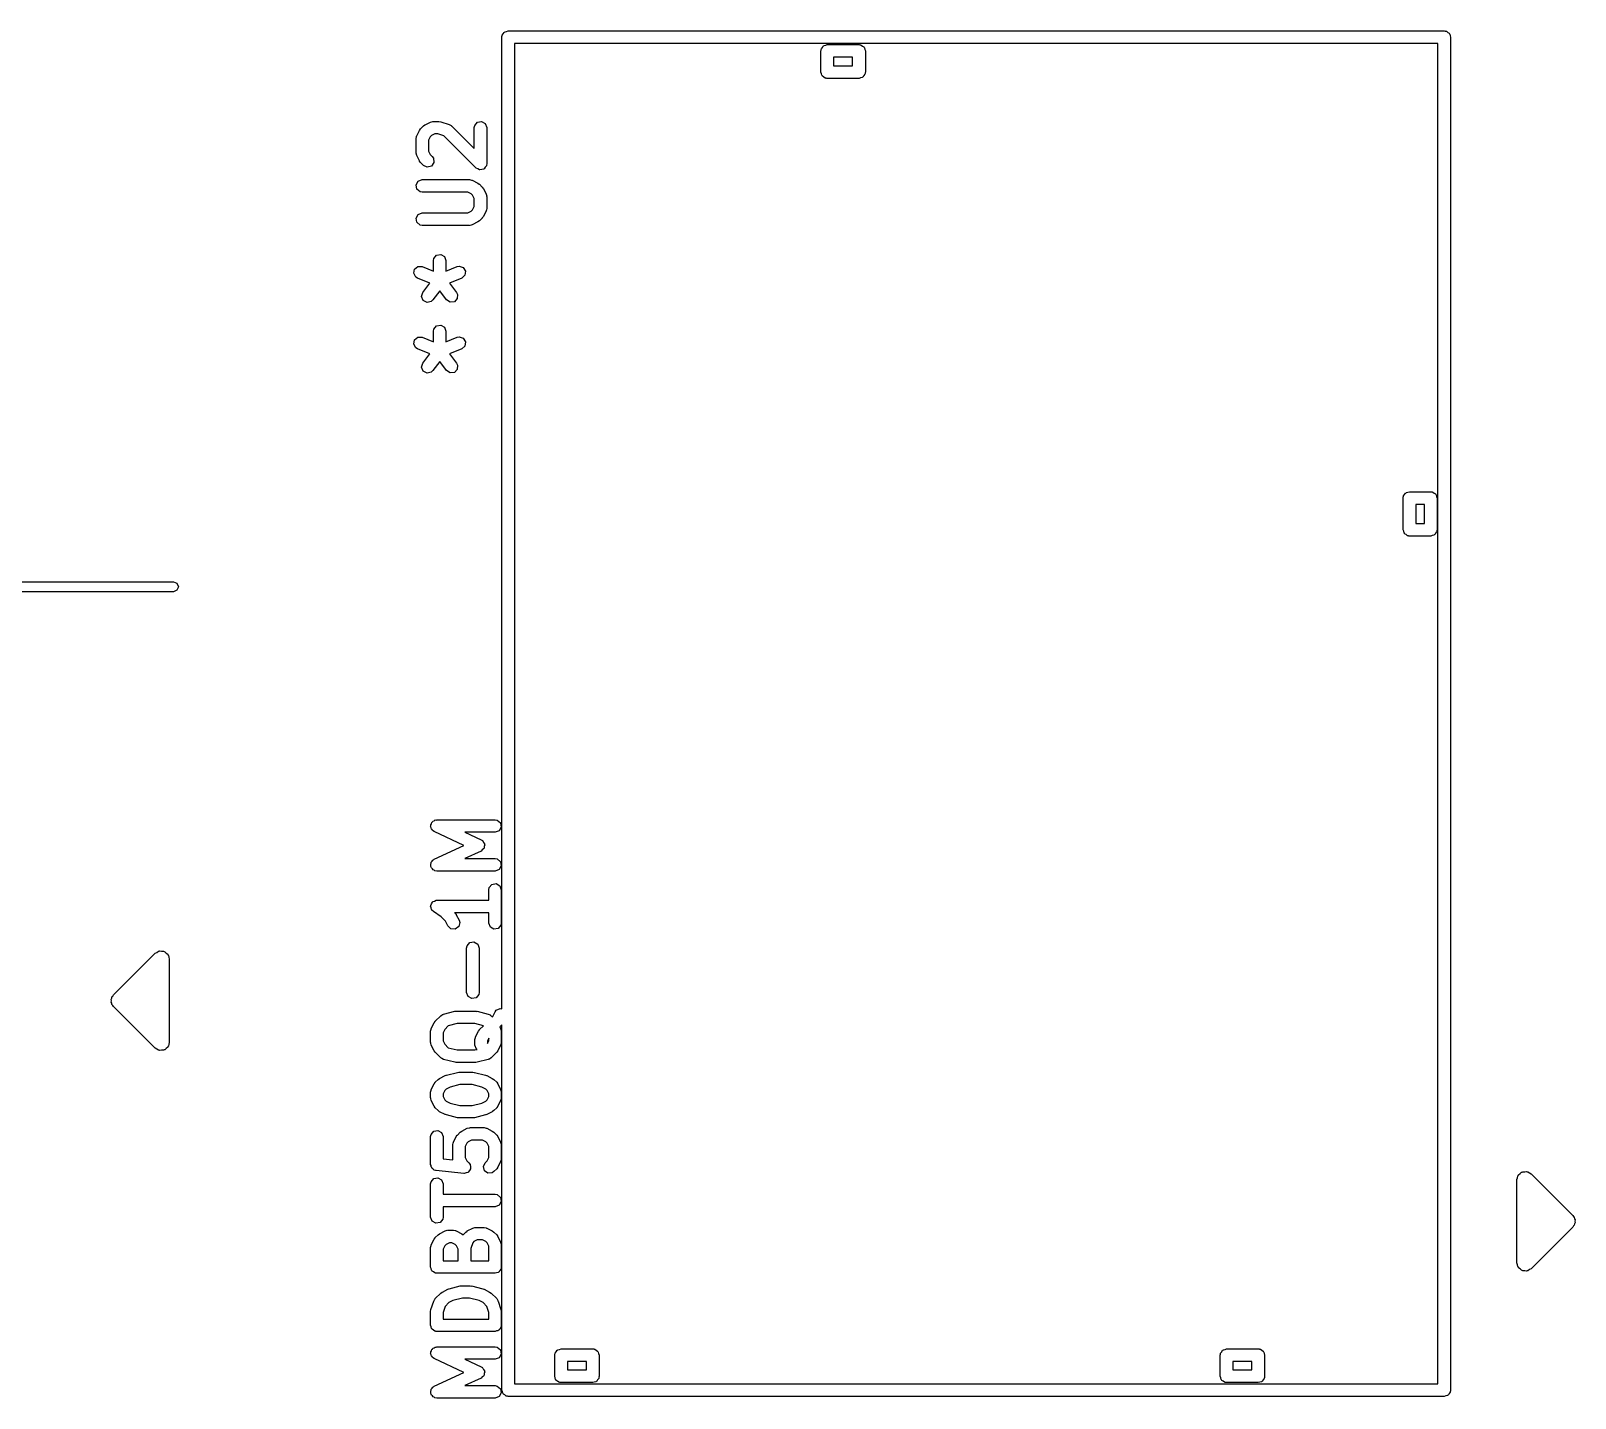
# Model space of a CAD drawing. Extents: x 72 to 186, y -144 to -85.
# Drawn here: x 149.44 to 168, y -101.47 to -85.05 of the extents above; entities that cross this region are included whole.
import ezdxf

# ---------------------------------------------------------------- set-up
doc = ezdxf.new("R2010")
doc.units = 0
doc.layers.add('BLACK', color=7, linetype='CONTINUOUS')

msp = doc.modelspace()

# ---------------------------------------------------------------- linework, layer by layer
at = {"layer": 'BLACK', "linetype": 'CONTINUOUS'}
for p, q in [((155.098, -85.122), (155.099, -85.1121)), ((155.098, -96.7976), (155.098, -85.122)), ((155.099, -85.1088), (155.101, -85.1058)), ((155.099, -85.1121), (155.099, -85.1088)), ((155.101, -85.1058), (155.102, -85.0959)), ((155.102, -85.0959), (155.115, -85.0808)), ((155.115, -85.0808), (155.125, -85.0636)), ((155.125, -85.0636), (155.131, -85.0613)), ((155.131, -85.0613), (155.136, -85.056)), ((155.136, -85.056), (155.155, -85.0526)), ((155.155, -85.0526), (155.174, -85.0458)), ((155.174, -85.0458), (166.426, -85.0458)), ((155.25, -85.1982), (155.25, -101.302)), ((166.35, -85.1982), (155.25, -85.1982)), ((166.35, -101.302), (166.35, -85.1982)), ((166.426, -85.0458), (166.436, -85.0475)), ((166.436, -85.0475), (166.439, -85.047)), ((166.439, -85.047), (166.442, -85.0486)), ((166.442, -85.0486), (166.452, -85.0504)), ((166.452, -85.0504), (166.467, -85.0631)), ((166.467, -85.0631), (166.484, -85.073)), ((166.484, -85.073), (166.487, -85.0795)), ((166.487, -85.0795), (166.492, -85.0839)), ((166.492, -85.0839), (166.496, -85.1034)), ((166.496, -85.1034), (166.502, -85.122)), ((166.502, -85.122), (166.502, -101.378)), ((158.933, -85.2872), (158.935, -85.2773)), ((158.933, -85.5412), (158.933, -85.2872)), ((158.934, -85.274), (158.936, -85.271)), ((158.935, -85.2773), (158.934, -85.274)), ((158.936, -85.271), (158.938, -85.2611)), ((158.938, -85.2611), (158.951, -85.246)), ((158.951, -85.246), (158.961, -85.2288)), ((158.961, -85.2288), (158.967, -85.2265)), ((158.967, -85.2265), (158.971, -85.2212)), ((158.971, -85.2212), (158.991, -85.2178)), ((158.991, -85.2178), (159.01, -85.211)), ((159.01, -85.211), (159.391, -85.211)), ((159.086, -85.3634), (159.086, -85.465)), ((159.314, -85.3634), (159.086, -85.3634)), ((159.314, -85.465), (159.314, -85.3634)), ((159.391, -85.211), (159.4, -85.2127)), ((159.4, -85.2127), (159.404, -85.2122)), ((159.404, -85.2122), (159.407, -85.2138)), ((159.407, -85.2138), (159.417, -85.2156)), ((159.417, -85.2156), (159.432, -85.2283)), ((159.432, -85.2283), (159.449, -85.2382)), ((159.449, -85.2382), (159.451, -85.2447)), ((159.451, -85.2447), (159.456, -85.2491)), ((159.456, -85.2491), (159.46, -85.2686)), ((159.46, -85.2686), (159.467, -85.2872)), ((159.467, -85.2872), (159.467, -85.5412)), ((158.94, -85.5598), (158.933, -85.5412)), ((158.944, -85.5793), (158.94, -85.5598)), ((159.086, -85.465), (159.314, -85.465)), ((159.462, -85.5673), (159.449, -85.5824)), ((159.464, -85.5574), (159.462, -85.5673)), ((159.466, -85.5544), (159.464, -85.5574)), ((159.467, -85.5412), (159.465, -85.5511)), ((159.465, -85.5511), (159.466, -85.5544)), ((158.949, -85.5837), (158.944, -85.5793)), ((158.951, -85.5902), (158.949, -85.5837)), ((158.968, -85.6001), (158.951, -85.5902)), ((158.983, -85.6128), (158.968, -85.6001)), ((158.993, -85.6145), (158.983, -85.6128)), ((158.996, -85.6162), (158.993, -85.6145)), ((159, -85.6157), (158.996, -85.6162)), ((159.01, -85.6174), (159, -85.6157)), ((159.391, -85.6174), (159.01, -85.6174)), ((159.409, -85.6106), (159.391, -85.6174)), ((159.429, -85.6072), (159.409, -85.6106)), ((159.433, -85.6019), (159.429, -85.6072)), ((159.439, -85.5996), (159.433, -85.6019)), ((159.449, -85.5824), (159.439, -85.5996)), ((154.066, -86.3417), (154.071, -86.316)), ((154.071, -86.316), (154.073, -86.3126)), ((154.073, -86.3126), (154.074, -86.3081)), ((154.074, -86.3081), (154.107, -86.2415)), ((154.107, -86.2415), (154.121, -86.2234)), ((154.121, -86.222), (154.155, -86.1886)), ((154.121, -86.2234), (154.121, -86.222)), ((154.155, -86.1886), (154.173, -86.1758)), ((154.173, -86.1758), (154.174, -86.1746)), ((154.174, -86.1746), (154.241, -86.1412)), ((154.252, -86.3033), (154.236, -86.3194)), ((154.241, -86.1412), (154.266, -86.1338)), ((154.292, -86.2833), (154.252, -86.3033)), ((154.266, -86.1338), (154.27, -86.1349)), ((154.27, -86.1349), (154.274, -86.1333)), ((154.274, -86.1333), (154.341, -86.1333)), ((154.329, -86.2833), (154.292, -86.2833)), ((154.401, -86.3072), (154.329, -86.2833)), ((154.341, -86.1333), (154.363, -86.1372)), ((154.363, -86.1372), (154.365, -86.1372)), ((154.365, -86.1372), (154.465, -86.1705)), ((154.788, -86.6947), (154.401, -86.3072)), ((154.465, -86.1705), (154.488, -86.1829)), ((154.488, -86.1829), (154.49, -86.1867)), ((154.49, -86.1867), (154.494, -86.1886)), ((154.494, -86.1886), (154.766, -86.4606)), ((154.766, -86.2083), (154.771, -86.1827)), ((154.766, -86.4606), (154.766, -86.2083)), ((154.771, -86.1827), (154.804, -86.1434)), ((154.804, -86.1434), (154.854, -86.1345)), ((154.854, -86.1345), (154.898, -86.1601)), ((154.898, -86.1601), (154.916, -86.2083)), ((154.916, -86.2083), (154.916, -86.6417)), ((154.066, -86.5083), (154.066, -86.3417)), ((154.236, -86.3194), (154.216, -86.3594)), ((154.216, -86.3594), (154.216, -86.4906)), ((154.216, -86.4906), (154.236, -86.5306)), ((154.068, -86.5125), (154.066, -86.5083)), ((154.067, -86.5169), (154.068, -86.5125)), ((154.074, -86.5419), (154.067, -86.5169)), ((154.107, -86.6085), (154.074, -86.5419)), ((154.108, -86.6097), (154.107, -86.6085)), ((154.121, -86.628), (154.108, -86.6097)), ((154.155, -86.6614), (154.121, -86.628)), ((154.201, -86.683), (154.155, -86.6614)), ((154.251, -86.6698), (154.201, -86.683)), ((154.236, -86.5306), (154.261, -86.5553)), ((154.28, -86.6277), (154.251, -86.6698)), ((154.261, -86.5553), (154.276, -86.5766)), ((154.276, -86.5766), (154.28, -86.6277)), ((154.897, -86.6846), (154.884, -86.7031)), ((154.912, -86.6673), (154.897, -86.6846)), ((154.913, -86.6611), (154.912, -86.6627)), ((154.912, -86.6627), (154.912, -86.6673)), ((154.916, -86.6417), (154.913, -86.6578)), ((154.913, -86.6578), (154.913, -86.6611)), ((154.067, -86.8953), (154.093, -86.8509)), ((154.093, -86.8509), (154.141, -86.8333)), ((154.141, -86.8333), (154.708, -86.8333)), ((154.708, -86.8333), (154.733, -86.8379)), ((154.733, -86.8379), (154.737, -86.8407)), ((154.737, -86.8407), (154.741, -86.8413)), ((154.741, -86.8413), (154.808, -86.8746)), ((154.808, -86.7042), (154.788, -86.6947)), ((154.828, -86.7155), (154.808, -86.7042)), ((154.808, -86.8746), (154.826, -86.8879)), ((154.831, -86.7149), (154.828, -86.7155)), ((154.834, -86.7164), (154.831, -86.7149)), ((154.856, -86.7105), (154.834, -86.7164)), ((154.879, -86.7066), (154.856, -86.7105)), ((154.881, -86.704), (154.879, -86.7066)), ((154.884, -86.7031), (154.881, -86.704)), ((154.076, -86.9458), (154.067, -86.8953)), ((154.115, -86.9788), (154.076, -86.9458)), ((154.141, -86.9833), (154.115, -86.9788)), ((154.69, -86.9833), (154.141, -86.9833)), ((154.73, -87.0033), (154.69, -86.9833)), ((154.746, -87.0194), (154.73, -87.0033)), ((154.766, -87.0594), (154.746, -87.0194)), ((154.766, -87.1573), (154.766, -87.0594)), ((154.826, -86.8879), (154.827, -86.8886)), ((154.827, -86.8886), (154.861, -86.922)), ((154.861, -86.922), (154.874, -86.9403)), ((154.874, -86.9403), (154.875, -86.9415)), ((154.875, -86.9415), (154.908, -87.0081)), ((154.908, -87.0081), (154.916, -87.0331)), ((154.916, -87.0331), (154.914, -87.0375)), ((154.914, -87.0375), (154.916, -87.0417)), ((154.916, -87.0417), (154.916, -87.175)), ((154.093, -87.2509), (154.141, -87.2333)), ((154.141, -87.2333), (154.69, -87.2333)), ((154.69, -87.2333), (154.73, -87.2134)), ((154.73, -87.2134), (154.746, -87.1972)), ((154.746, -87.1972), (154.766, -87.1573)), ((154.908, -87.2085), (154.875, -87.2752)), ((154.909, -87.2041), (154.908, -87.2085)), ((154.912, -87.2007), (154.909, -87.2041)), ((154.916, -87.175), (154.912, -87.2007)), ((154.067, -87.2953), (154.093, -87.2509)), ((154.076, -87.3458), (154.067, -87.2953)), ((154.115, -87.3788), (154.076, -87.3458)), ((154.141, -87.3833), (154.115, -87.3788)), ((154.708, -87.3833), (154.141, -87.3833)), ((154.712, -87.3818), (154.708, -87.3833)), ((154.716, -87.3828), (154.712, -87.3818)), ((154.741, -87.3754), (154.716, -87.3828)), ((154.808, -87.3421), (154.741, -87.3754)), ((154.809, -87.3409), (154.808, -87.3421)), ((154.827, -87.328), (154.809, -87.3409)), ((154.861, -87.2947), (154.827, -87.328)), ((154.875, -87.2752), (154.861, -87.2932)), ((154.861, -87.2932), (154.861, -87.2947)), ((154.275, -87.8048), (154.28, -87.7792)), ((154.28, -87.7792), (154.312, -87.7399)), ((154.312, -87.7399), (154.363, -87.731)), ((154.363, -87.731), (154.407, -87.7566)), ((154.407, -87.7566), (154.425, -87.8048)), ((154.038, -87.9584), (154.048, -87.9082)), ((154.062, -88.0036), (154.038, -87.9584)), ((154.048, -87.9082), (154.088, -87.8764)), ((154.088, -87.8764), (154.14, -87.878)), ((154.14, -87.878), (154.275, -87.9321)), ((154.275, -87.9321), (154.275, -87.8048)), ((154.425, -87.8048), (154.425, -87.9321)), ((154.425, -87.9321), (154.56, -87.878)), ((154.56, -87.878), (154.586, -87.8727)), ((154.586, -87.8727), (154.634, -87.8887)), ((154.654, -87.9831), (154.616, -88.0173)), ((154.634, -87.8887), (154.662, -87.9323)), ((154.662, -87.9323), (154.654, -87.9831)), ((154.084, -88.0173), (154.062, -88.0036)), ((154.231, -88.0762), (154.084, -88.0173)), ((154.147, -88.1884), (154.231, -88.0762)), ((154.35, -88.1679), (154.267, -88.2784)), ((154.433, -88.2784), (154.35, -88.1679)), ((154.616, -88.0173), (154.469, -88.0762)), ((154.469, -88.0762), (154.553, -88.1884)), ((154.132, -88.2375), (154.147, -88.1884)), ((154.152, -88.2847), (154.132, -88.2375)), ((154.198, -88.3079), (154.152, -88.2847)), ((154.248, -88.2962), (154.198, -88.3079)), ((154.267, -88.2784), (154.248, -88.2962)), ((154.476, -88.3064), (154.433, -88.2784)), ((154.527, -88.3003), (154.476, -88.3064)), ((154.562, -88.2629), (154.527, -88.3003)), ((154.553, -88.1884), (154.565, -88.2116)), ((154.565, -88.2116), (154.562, -88.2629)), ((154.048, -88.7582), (154.088, -88.7264)), ((154.088, -88.7264), (154.14, -88.728)), ((154.14, -88.728), (154.275, -88.7821)), ((154.275, -88.6548), (154.28, -88.6292)), ((154.275, -88.7821), (154.275, -88.6548)), ((154.28, -88.6292), (154.312, -88.5899)), ((154.312, -88.5899), (154.363, -88.581)), ((154.363, -88.581), (154.407, -88.6066)), ((154.407, -88.6066), (154.425, -88.6548)), ((154.425, -88.6548), (154.425, -88.7821)), ((154.425, -88.7821), (154.56, -88.728)), ((154.56, -88.728), (154.586, -88.7227)), ((154.586, -88.7227), (154.634, -88.7387)), ((154.038, -88.8084), (154.048, -88.7582)), ((154.062, -88.8536), (154.038, -88.8084)), ((154.084, -88.8673), (154.062, -88.8536)), ((154.231, -88.9262), (154.084, -88.8673)), ((154.616, -88.8673), (154.469, -88.9262)), ((154.654, -88.8331), (154.616, -88.8673)), ((154.634, -88.7387), (154.662, -88.7823)), ((154.662, -88.7823), (154.654, -88.8331)), ((154.132, -89.0875), (154.147, -89.0384)), ((154.152, -89.1347), (154.132, -89.0875)), ((154.147, -89.0384), (154.231, -88.9262)), ((154.35, -89.0179), (154.267, -89.1284)), ((154.433, -89.1284), (154.35, -89.0179)), ((154.469, -88.9262), (154.553, -89.0384)), ((154.553, -89.0384), (154.565, -89.0616)), ((154.565, -89.0616), (154.562, -89.1129)), ((154.198, -89.1579), (154.152, -89.1347)), ((154.248, -89.1462), (154.198, -89.1579)), ((154.267, -89.1284), (154.248, -89.1462)), ((154.476, -89.1564), (154.433, -89.1284)), ((154.527, -89.1503), (154.476, -89.1564)), ((154.562, -89.1129), (154.527, -89.1503)), ((165.99, -90.5901), (166.009, -90.5833)), ((166.009, -90.5833), (166.263, -90.5833)), ((166.263, -90.5833), (166.273, -90.585)), ((166.273, -90.585), (166.276, -90.5845)), ((166.276, -90.5845), (166.279, -90.5861)), ((166.279, -90.5861), (166.289, -90.5879)), ((165.933, -90.6595), (165.934, -90.6496)), ((165.933, -91.0405), (165.933, -90.6595)), ((165.934, -90.6463), (165.935, -90.6433)), ((165.934, -90.6496), (165.934, -90.6463)), ((165.935, -90.6433), (165.937, -90.6334)), ((165.937, -90.6334), (165.95, -90.6183)), ((165.95, -90.6183), (165.96, -90.6011)), ((165.96, -90.6011), (165.966, -90.5988)), ((165.966, -90.5988), (165.971, -90.5935)), ((165.971, -90.5935), (165.99, -90.5901)), ((166.085, -90.7357), (166.085, -90.9643)), ((166.187, -90.7357), (166.085, -90.7357)), ((166.187, -90.9643), (166.187, -90.7357)), ((166.289, -90.5879), (166.304, -90.6006)), ((166.304, -90.6006), (166.321, -90.6105)), ((166.321, -90.6105), (166.324, -90.617)), ((166.324, -90.617), (166.329, -90.6214)), ((166.329, -90.6214), (166.332, -90.6409)), ((166.332, -90.6409), (166.339, -90.6595)), ((166.339, -90.6595), (166.339, -91.0405)), ((165.939, -91.0591), (165.933, -91.0405)), ((165.943, -91.0786), (165.939, -91.0591)), ((165.948, -91.083), (165.943, -91.0786)), ((165.95, -91.0895), (165.948, -91.083)), ((165.968, -91.0994), (165.95, -91.0895)), ((165.983, -91.1121), (165.968, -91.0994)), ((165.993, -91.1138), (165.983, -91.1121)), ((165.996, -91.1155), (165.993, -91.1138)), ((165.999, -91.115), (165.996, -91.1155)), ((166.009, -91.1167), (165.999, -91.115)), ((166.263, -91.1167), (166.009, -91.1167)), ((166.085, -90.9643), (166.187, -90.9643)), ((166.281, -91.1099), (166.263, -91.1167)), ((166.301, -91.1065), (166.281, -91.1099)), ((166.305, -91.1012), (166.301, -91.1065)), ((166.312, -91.0989), (166.305, -91.1012)), ((166.322, -91.0817), (166.312, -91.0989)), ((166.334, -91.0666), (166.322, -91.0817)), ((166.336, -91.0567), (166.334, -91.0666)), ((166.338, -91.0537), (166.336, -91.0567)), ((166.339, -91.0405), (166.337, -91.0504)), ((166.337, -91.0504), (166.338, -91.0537)), ((143.15, -91.665), (151.15, -91.665)), ((151.15, -91.665), (151.192, -91.6826)), ((151.192, -91.6826), (151.21, -91.725)), ((151.15, -91.785), (143.15, -91.785)), ((151.192, -91.7674), (151.15, -91.785)), ((151.21, -91.725), (151.192, -91.7674)), ((154.241, -94.6065), (154.244, -94.5968)), ((154.248, -94.6214), (154.241, -94.6065)), ((154.242, -94.587), (154.25, -94.5728)), ((154.244, -94.5968), (154.242, -94.587)), ((154.251, -94.6375), (154.248, -94.6214)), ((154.25, -94.5728), (154.255, -94.557)), ((154.259, -94.6439), (154.251, -94.6375)), ((154.255, -94.557), (154.263, -94.5512)), ((154.263, -94.653), (154.259, -94.6439)), ((154.263, -94.5512), (154.268, -94.5425)), ((154.284, -94.668), (154.263, -94.653)), ((154.268, -94.5425), (154.283, -94.5369)), ((154.283, -94.5369), (154.297, -94.5275)), ((154.639, -94.8333), (154.284, -94.668)), ((154.297, -94.5275), (154.307, -94.5284)), ((154.307, -94.5284), (154.316, -94.525)), ((154.316, -94.525), (155.016, -94.525)), ((155.016, -94.525), (155.042, -94.5295)), ((155.064, -94.6575), (155.016, -94.675)), ((155.042, -94.5295), (155.081, -94.5625)), ((155.09, -94.613), (155.064, -94.6575)), ((155.081, -94.5625), (155.09, -94.613)), ((154.284, -94.9987), (154.639, -94.8333)), ((155.016, -94.675), (154.654, -94.675)), ((154.654, -94.675), (154.848, -94.7654)), ((154.848, -94.7654), (154.856, -94.771)), ((154.856, -94.771), (154.859, -94.7719)), ((154.859, -94.7719), (154.861, -94.7746)), ((154.861, -94.7746), (154.869, -94.7803)), ((154.869, -94.7803), (154.877, -94.798)), ((154.877, -94.798), (154.888, -94.8139)), ((154.886, -94.8456), (154.884, -94.865)), ((154.891, -94.8268), (154.886, -94.8456)), ((154.888, -94.8139), (154.888, -94.8207)), ((154.888, -94.8207), (154.891, -94.8268)), ((154.247, -95.045), (154.248, -95.035)), ((154.248, -95.035), (154.26, -95.0234)), ((154.26, -95.0234), (154.268, -95.0092)), ((154.268, -95.0092), (154.277, -95.0058)), ((154.277, -95.0058), (154.284, -94.9987)), ((154.848, -94.9013), (154.654, -94.9917)), ((154.654, -94.9917), (155.016, -94.9917)), ((154.862, -94.8875), (154.848, -94.9013)), ((154.877, -94.8764), (154.862, -94.8875)), ((154.879, -94.8698), (154.877, -94.8764)), ((154.884, -94.865), (154.879, -94.8698)), ((155.016, -94.9917), (155.042, -94.9962)), ((155.042, -94.9962), (155.081, -95.0292)), ((155.081, -95.0292), (155.09, -95.0797)), ((154.242, -95.0536), (154.247, -95.045)), ((154.245, -95.0698), (154.242, -95.0536)), ((154.244, -95.0861), (154.245, -95.0698)), ((154.249, -95.0943), (154.244, -95.0861)), ((154.251, -95.1042), (154.249, -95.0943)), ((154.264, -95.1147), (154.251, -95.1042)), ((154.273, -95.1281), (154.264, -95.1147)), ((154.283, -95.1307), (154.273, -95.1281)), ((154.29, -95.1371), (154.283, -95.1307)), ((154.316, -95.1417), (154.29, -95.1371)), ((155.016, -95.1417), (154.316, -95.1417)), ((155.064, -95.1241), (155.016, -95.1417)), ((155.09, -95.0797), (155.064, -95.1241)), ((154.941, -95.3667), (154.946, -95.341)), ((154.941, -95.4917), (154.941, -95.3667)), ((154.946, -95.341), (154.979, -95.3017)), ((154.979, -95.3017), (155.029, -95.2928)), ((155.029, -95.2928), (155.073, -95.3185)), ((155.073, -95.3185), (155.091, -95.3667)), ((155.091, -95.3667), (155.091, -95.7667)), ((154.241, -95.5618), (154.243, -95.5579)), ((154.247, -95.5827), (154.241, -95.5618)), ((154.242, -95.5536), (154.253, -95.5348)), ((154.243, -95.5579), (154.242, -95.5536)), ((154.251, -95.6042), (154.247, -95.5827)), ((154.253, -95.5348), (154.262, -95.5149)), ((154.262, -95.5149), (154.266, -95.5129)), ((154.266, -95.5129), (154.268, -95.5092)), ((154.268, -95.5092), (154.288, -95.5018)), ((154.288, -95.5018), (154.308, -95.4921)), ((154.308, -95.4921), (154.312, -95.4931)), ((154.312, -95.4931), (154.316, -95.4917)), ((154.316, -95.4917), (154.941, -95.4917)), ((154.254, -95.6069), (154.251, -95.6042)), ((154.256, -95.6111), (154.254, -95.6069)), ((154.274, -95.6291), (154.256, -95.6111)), ((154.368, -95.6916), (154.274, -95.6291)), ((154.421, -95.7444), (154.368, -95.6916)), ((154.449, -95.8002), (154.421, -95.7444)), ((154.941, -95.6417), (154.53, -95.6417)), ((154.53, -95.6417), (154.536, -95.647)), ((154.536, -95.647), (154.549, -95.6653)), ((154.549, -95.6653), (154.55, -95.6665)), ((154.55, -95.6665), (154.583, -95.7331)), ((154.591, -95.7581), (154.579, -95.808)), ((154.583, -95.7331), (154.591, -95.7581)), ((154.941, -95.7667), (154.941, -95.6417)), ((154.959, -95.8149), (154.941, -95.7667)), ((155.091, -95.7667), (155.087, -95.7923)), ((154.486, -95.8355), (154.449, -95.8002)), ((154.537, -95.8386), (154.486, -95.8355)), ((154.579, -95.808), (154.537, -95.8386)), ((155.003, -95.8405), (154.959, -95.8149)), ((155.054, -95.8316), (155.003, -95.8405)), ((155.087, -95.7923), (155.054, -95.8316)), ((150.429, -96.6293), (150.929, -96.1293)), ((150.929, -96.1293), (150.95, -96.1187)), ((150.95, -96.1187), (150.969, -96.1049)), ((150.969, -96.1049), (150.977, -96.1049)), ((150.977, -96.1049), (150.984, -96.1012)), ((150.984, -96.1012), (151.007, -96.1049)), ((151.007, -96.1049), (151.031, -96.1049)), ((151.031, -96.1049), (151.037, -96.1096)), ((151.037, -96.1096), (151.045, -96.1109)), ((151.045, -96.1109), (151.062, -96.1275)), ((151.062, -96.1275), (151.081, -96.1412)), ((151.081, -96.1412), (151.083, -96.1489)), ((151.083, -96.1489), (151.089, -96.1546)), ((151.089, -96.1546), (151.093, -96.1777)), ((154.674, -96.0667), (154.679, -96.041)), ((154.674, -96.6), (154.674, -96.0667)), ((154.679, -96.041), (154.712, -96.0017)), ((154.712, -96.0017), (154.762, -95.9928)), ((154.762, -95.9928), (154.807, -96.0185)), ((154.807, -96.0185), (154.824, -96.0667)), ((154.824, -96.0667), (154.824, -96.6)), ((151.093, -96.1777), (151.1, -96.2)), ((151.1, -96.2), (151.1, -97.2)), ((150.401, -96.6844), (150.408, -96.6702)), ((150.404, -96.7), (150.401, -96.6844)), ((150.401, -96.7156), (150.404, -96.7)), ((150.408, -96.6702), (150.411, -96.6546)), ((150.411, -96.6546), (150.422, -96.6434)), ((150.422, -96.6434), (150.429, -96.6293)), ((154.692, -96.6482), (154.674, -96.6)), ((154.736, -96.6739), (154.692, -96.6482)), ((154.787, -96.665), (154.736, -96.6739)), ((154.82, -96.6257), (154.787, -96.665)), ((154.824, -96.6), (154.82, -96.6257)), ((150.408, -96.7298), (150.401, -96.7156)), ((150.411, -96.7454), (150.408, -96.7298)), ((150.422, -96.7566), (150.411, -96.7454)), ((150.429, -96.7707), (150.422, -96.7566)), ((150.929, -97.2707), (150.429, -96.7707)), ((154.296, -96.947), (154.363, -96.8803)), ((154.363, -96.8803), (154.384, -96.8654)), ((154.384, -96.8654), (154.392, -96.8647)), ((154.392, -96.8647), (154.398, -96.8606)), ((154.398, -96.8606), (154.531, -96.8272)), ((154.531, -96.8272), (154.546, -96.8262)), ((154.546, -96.8262), (154.549, -96.825)), ((154.549, -96.825), (154.783, -96.825)), ((154.783, -96.825), (154.797, -96.8276)), ((154.797, -96.8276), (154.801, -96.8272)), ((154.801, -96.8272), (154.934, -96.8606)), ((154.934, -96.8606), (154.958, -96.8712)), ((154.958, -96.8712), (154.962, -96.8772)), ((154.962, -96.8772), (154.969, -96.8803)), ((154.969, -96.8803), (154.983, -96.8939)), ((154.983, -96.8939), (154.988, -96.8889)), ((154.988, -96.8889), (155.016, -96.8331)), ((155.016, -96.8331), (155.031, -96.8122)), ((155.031, -96.8122), (155.078, -96.7918)), ((155.078, -96.7918), (155.098, -96.7976)), ((154.241, -97.0667), (154.246, -97.041)), ((154.241, -97.2), (154.241, -97.0667)), ((154.246, -97.041), (154.248, -97.0376)), ((154.248, -97.0376), (154.249, -97.0331)), ((154.249, -97.0331), (154.282, -96.9665)), ((154.282, -96.9665), (154.296, -96.9484)), ((154.296, -96.9484), (154.296, -96.947)), ((154.411, -97.0444), (154.391, -97.0844)), ((154.391, -97.0844), (154.391, -97.1823)), ((154.454, -97.0011), (154.411, -97.0444)), ((154.559, -96.975), (154.454, -97.0011)), ((154.773, -96.975), (154.559, -96.975)), ((154.876, -97.0006), (154.773, -96.975)), ((154.782, -97.1331), (154.816, -97.0665)), ((154.816, -97.0665), (154.829, -97.0485)), ((154.829, -97.0485), (154.83, -97.047)), ((154.83, -97.047), (154.876, -97.0006)), ((155.098, -96.9911), (155.074, -97.0148)), ((155.074, -97.0148), (155.083, -97.0331)), ((155.083, -97.0331), (155.091, -97.0581)), ((155.091, -97.0581), (155.089, -97.0625)), ((155.089, -97.0625), (155.091, -97.0667)), ((155.091, -97.0667), (155.091, -97.2)), ((155.098, -101.378), (155.098, -96.9911)), ((151.081, -97.2588), (151.062, -97.2725)), ((151.083, -97.2511), (151.081, -97.2588)), ((151.089, -97.2454), (151.083, -97.2511)), ((151.093, -97.2223), (151.089, -97.2454)), ((151.1, -97.2), (151.093, -97.2223)), ((154.243, -97.2042), (154.241, -97.2)), ((154.242, -97.2086), (154.243, -97.2042)), ((154.249, -97.2335), (154.242, -97.2086)), ((154.282, -97.3002), (154.249, -97.2335)), ((154.391, -97.1823), (154.411, -97.2222)), ((154.411, -97.2222), (154.454, -97.2656)), ((154.454, -97.2656), (154.559, -97.2917)), ((154.774, -97.1667), (154.779, -97.141)), ((154.774, -97.2333), (154.774, -97.1667)), ((154.792, -97.2815), (154.774, -97.2333)), ((154.779, -97.141), (154.782, -97.1376)), ((154.782, -97.1376), (154.782, -97.1331)), ((154.941, -97.151), (154.924, -97.1844)), ((154.924, -97.2156), (154.941, -97.1823)), ((154.924, -97.1844), (154.924, -97.2156)), ((154.941, -97.1823), (154.941, -97.151)), ((155.083, -97.2335), (155.05, -97.3002)), ((155.084, -97.2291), (155.083, -97.2335)), ((155.087, -97.2257), (155.084, -97.2291)), ((155.091, -97.2), (155.087, -97.2257)), ((150.95, -97.2813), (150.929, -97.2707)), ((150.969, -97.2951), (150.95, -97.2813)), ((150.977, -97.2951), (150.969, -97.2951)), ((150.984, -97.2988), (150.977, -97.2951)), ((151.007, -97.2951), (150.984, -97.2988)), ((151.031, -97.2951), (151.007, -97.2951)), ((151.037, -97.2904), (151.031, -97.2951)), ((151.045, -97.2891), (151.037, -97.2904)), ((151.062, -97.2725), (151.045, -97.2891)), ((154.283, -97.3013), (154.282, -97.3002)), ((154.296, -97.3197), (154.283, -97.3013)), ((154.363, -97.3864), (154.296, -97.3197)), ((154.37, -97.3895), (154.363, -97.3864)), ((154.374, -97.3955), (154.37, -97.3895)), ((154.398, -97.4061), (154.374, -97.3955)), ((154.531, -97.4394), (154.398, -97.4061)), ((154.535, -97.4391), (154.531, -97.4394)), ((154.549, -97.4417), (154.535, -97.4391)), ((154.783, -97.4417), (154.549, -97.4417)), ((154.559, -97.2917), (154.773, -97.2917)), ((154.773, -97.2917), (154.799, -97.2854)), ((154.786, -97.4405), (154.783, -97.4417)), ((154.801, -97.4394), (154.786, -97.4405)), ((154.799, -97.2854), (154.792, -97.2815)), ((154.934, -97.4061), (154.801, -97.4394)), ((154.94, -97.402), (154.934, -97.4061)), ((154.948, -97.4013), (154.94, -97.402)), ((154.969, -97.3864), (154.948, -97.4013)), ((155.036, -97.3197), (154.969, -97.3864)), ((155.05, -97.3002), (155.036, -97.3182)), ((155.036, -97.3182), (155.036, -97.3197)), ((154.33, -97.647), (154.348, -97.6341)), ((154.348, -97.6341), (154.349, -97.6329)), ((154.349, -97.6329), (154.416, -97.5996)), ((154.416, -97.5996), (154.428, -97.5959)), ((154.428, -97.5959), (154.431, -97.5939)), ((154.431, -97.5939), (154.565, -97.5606)), ((154.565, -97.5606), (154.579, -97.5595)), ((154.579, -97.5595), (154.583, -97.5583)), ((154.583, -97.5583), (154.749, -97.5583)), ((154.749, -97.5583), (154.764, -97.5609)), ((154.764, -97.5609), (154.768, -97.5606)), ((154.768, -97.5606), (154.901, -97.5939)), ((154.901, -97.5939), (154.913, -97.5992)), ((154.913, -97.5992), (154.916, -97.5996)), ((154.916, -97.5996), (154.983, -97.6329)), ((154.983, -97.6329), (155.001, -97.6463)), ((154.241, -97.8), (154.246, -97.7743)), ((154.241, -97.8667), (154.241, -97.8)), ((154.246, -97.7743), (154.248, -97.7709)), ((154.248, -97.7709), (154.249, -97.7665)), ((154.249, -97.7665), (154.282, -97.6998)), ((154.282, -97.6998), (154.296, -97.6818)), ((154.296, -97.6803), (154.33, -97.647)), ((154.296, -97.6818), (154.296, -97.6803)), ((154.411, -97.7778), (154.391, -97.8177)), ((154.391, -97.8177), (154.391, -97.849)), ((154.427, -97.7616), (154.411, -97.7778)), ((154.476, -97.7374), (154.427, -97.7616)), ((154.592, -97.7083), (154.476, -97.7374)), ((154.74, -97.7083), (154.592, -97.7083)), ((154.857, -97.7374), (154.74, -97.7083)), ((154.905, -97.7616), (154.857, -97.7374)), ((154.921, -97.7778), (154.905, -97.7616)), ((154.941, -97.8177), (154.921, -97.7778)), ((154.941, -97.849), (154.941, -97.8177)), ((155.001, -97.6463), (155.002, -97.647)), ((155.002, -97.647), (155.036, -97.6803)), ((155.036, -97.6803), (155.049, -97.6987)), ((155.049, -97.6987), (155.05, -97.6998)), ((155.05, -97.6998), (155.083, -97.7665)), ((155.083, -97.7665), (155.091, -97.7914)), ((155.091, -97.7914), (155.089, -97.7958)), ((155.089, -97.7958), (155.091, -97.8)), ((155.091, -97.8), (155.091, -97.8667)), ((154.243, -97.8709), (154.241, -97.8667)), ((154.242, -97.8752), (154.243, -97.8709)), ((154.249, -97.9002), (154.242, -97.8752)), ((154.282, -97.9669), (154.249, -97.9002)), ((154.283, -97.968), (154.282, -97.9669)), ((154.296, -97.9864), (154.283, -97.968)), ((154.33, -98.0197), (154.296, -97.9864)), ((154.391, -97.849), (154.411, -97.8889)), ((154.411, -97.8889), (154.427, -97.905)), ((154.427, -97.905), (154.476, -97.9292)), ((154.476, -97.9292), (154.592, -97.9583)), ((154.592, -97.9583), (154.74, -97.9583)), ((154.74, -97.9583), (154.857, -97.9292)), ((154.857, -97.9292), (154.905, -97.905)), ((154.905, -97.905), (154.921, -97.8889)), ((154.921, -97.8889), (154.941, -97.849)), ((155.036, -97.9864), (155.002, -98.0197)), ((155.05, -97.9669), (155.036, -97.9849)), ((155.036, -97.9849), (155.036, -97.9864)), ((155.083, -97.9002), (155.05, -97.9669)), ((155.084, -97.8958), (155.083, -97.9002)), ((155.087, -97.8923), (155.084, -97.8958)), ((155.091, -97.8667), (155.087, -97.8923)), ((154.331, -98.0204), (154.33, -98.0197)), ((154.349, -98.0337), (154.331, -98.0204)), ((154.416, -98.0671), (154.349, -98.0337)), ((154.419, -98.0675), (154.416, -98.0671)), ((154.431, -98.0728), (154.419, -98.0675)), ((154.565, -98.1061), (154.431, -98.0728)), ((154.568, -98.1057), (154.565, -98.1061)), ((154.583, -98.1083), (154.568, -98.1057)), ((154.749, -98.1083), (154.583, -98.1083)), ((154.753, -98.1071), (154.749, -98.1083)), ((154.768, -98.1061), (154.753, -98.1071)), ((154.901, -98.0728), (154.768, -98.1061)), ((154.904, -98.0708), (154.901, -98.0728)), ((154.916, -98.0671), (154.904, -98.0708)), ((154.983, -98.0337), (154.916, -98.0671)), ((154.984, -98.0326), (154.983, -98.0337)), ((155.002, -98.0197), (154.984, -98.0326)), ((154.241, -98.3333), (154.246, -98.3077)), ((154.241, -98.6667), (154.241, -98.3333)), ((154.246, -98.3077), (154.279, -98.2684)), ((154.279, -98.2684), (154.329, -98.2595)), ((154.329, -98.2595), (154.373, -98.2851)), ((154.373, -98.2851), (154.391, -98.3333)), ((154.391, -98.3333), (154.391, -98.5988)), ((154.516, -98.3998), (154.549, -98.3331)), ((154.549, -98.3331), (154.562, -98.3151)), ((154.562, -98.3151), (154.563, -98.3136)), ((154.563, -98.3136), (154.596, -98.2803)), ((154.596, -98.2803), (154.615, -98.2674)), ((154.615, -98.2674), (154.616, -98.2663)), ((154.616, -98.2663), (154.682, -98.2329)), ((154.682, -98.2329), (154.707, -98.2255)), ((154.734, -98.375), (154.694, -98.395)), ((154.707, -98.2255), (154.712, -98.2265)), ((154.712, -98.2265), (154.716, -98.225)), ((154.716, -98.225), (154.883, -98.225)), ((154.865, -98.375), (154.734, -98.375)), ((154.905, -98.395), (154.865, -98.375)), ((154.883, -98.225), (154.908, -98.2295)), ((154.908, -98.2295), (154.912, -98.2324)), ((154.912, -98.2324), (154.916, -98.2329)), ((154.916, -98.2329), (154.983, -98.2663)), ((154.983, -98.2663), (155.001, -98.2796)), ((155.001, -98.2796), (155.002, -98.2803)), ((155.002, -98.2803), (155.036, -98.3136)), ((155.036, -98.3136), (155.049, -98.332)), ((155.049, -98.332), (155.05, -98.3331)), ((155.05, -98.3331), (155.083, -98.3998)), ((154.508, -98.4333), (154.512, -98.4077)), ((154.508, -98.6), (154.508, -98.4333)), ((154.512, -98.4077), (154.515, -98.4042)), ((154.515, -98.4042), (154.516, -98.3998)), ((154.678, -98.4111), (154.658, -98.451)), ((154.658, -98.451), (154.658, -98.5823)), ((154.694, -98.395), (154.678, -98.4111)), ((154.921, -98.4111), (154.905, -98.395)), ((154.941, -98.451), (154.921, -98.4111)), ((154.941, -98.5823), (154.941, -98.451)), ((155.083, -98.3998), (155.091, -98.4248)), ((155.091, -98.4248), (155.089, -98.4291)), ((155.089, -98.4291), (155.091, -98.4333)), ((155.091, -98.4333), (155.091, -98.6)), ((154.246, -98.6816), (154.241, -98.6667)), ((154.248, -98.6975), (154.246, -98.6816)), ((154.255, -98.705), (154.248, -98.6975)), ((154.259, -98.7149), (154.255, -98.705)), ((154.272, -98.7228), (154.259, -98.7149)), ((154.283, -98.7342), (154.272, -98.7228)), ((154.3, -98.739), (154.283, -98.7342)), ((154.303, -98.7405), (154.3, -98.739)), ((154.305, -98.7402), (154.303, -98.7405)), ((154.309, -98.7413), (154.305, -98.7402)), ((154.642, -98.7746), (154.309, -98.7413)), ((154.391, -98.5988), (154.509, -98.6106)), ((154.509, -98.6042), (154.508, -98.6)), ((154.508, -98.6086), (154.509, -98.6042)), ((154.509, -98.6106), (154.508, -98.6086)), ((154.658, -98.5823), (154.678, -98.6222)), ((154.678, -98.6222), (154.702, -98.647)), ((154.707, -98.7408), (154.692, -98.7614)), ((154.702, -98.647), (154.717, -98.6683)), ((154.722, -98.7203), (154.707, -98.7408)), ((154.717, -98.6683), (154.717, -98.6688)), ((154.717, -98.6688), (154.718, -98.6691)), ((154.718, -98.6691), (154.72, -98.6943)), ((154.72, -98.6943), (154.722, -98.7194)), ((154.722, -98.7194), (154.722, -98.7198)), ((154.722, -98.7198), (154.722, -98.7203)), ((154.875, -98.6935), (154.896, -98.647)), ((154.888, -98.743), (154.875, -98.6935)), ((154.93, -98.7724), (154.888, -98.743)), ((154.896, -98.647), (154.921, -98.6222)), ((154.921, -98.6222), (154.941, -98.5823)), ((155.002, -98.753), (154.981, -98.768)), ((155.036, -98.7197), (155.002, -98.753)), ((155.05, -98.7002), (155.036, -98.7182)), ((155.036, -98.7182), (155.036, -98.7197)), ((155.083, -98.6335), (155.05, -98.7002)), ((155.084, -98.6291), (155.083, -98.6335)), ((155.087, -98.6257), (155.084, -98.6291)), ((155.091, -98.6), (155.087, -98.6257)), ((167.363, -98.7596), (167.369, -98.7549)), ((167.369, -98.7549), (167.393, -98.7549)), ((167.393, -98.7549), (167.416, -98.7512)), ((167.416, -98.7512), (167.423, -98.7549)), ((167.423, -98.7549), (167.431, -98.7549)), ((167.431, -98.7549), (167.45, -98.7687)), ((154.241, -98.9), (154.246, -98.8743)), ((154.241, -99.3), (154.241, -98.9)), ((154.246, -98.8743), (154.279, -98.835)), ((154.279, -98.835), (154.329, -98.8261)), ((154.329, -98.8261), (154.373, -98.8518)), ((154.373, -98.8518), (154.391, -98.9)), ((154.391, -98.9), (154.391, -99.025)), ((154.643, -98.7747), (154.642, -98.7745)), ((154.642, -98.7745), (154.642, -98.7746)), ((154.667, -98.7682), (154.643, -98.7747)), ((154.692, -98.762), (154.667, -98.7682)), ((154.692, -98.7614), (154.692, -98.7616)), ((154.692, -98.7616), (154.692, -98.762)), ((154.981, -98.768), (154.93, -98.7724)), ((167.3, -98.85), (167.307, -98.8277)), ((167.3, -99.85), (167.3, -98.85)), ((167.307, -98.8277), (167.311, -98.8046)), ((167.311, -98.8046), (167.317, -98.7989)), ((167.317, -98.7989), (167.319, -98.7912)), ((167.319, -98.7912), (167.338, -98.7775)), ((167.338, -98.7775), (167.355, -98.7609)), ((167.355, -98.7609), (167.363, -98.7596)), ((167.45, -98.7687), (167.471, -98.7793)), ((167.471, -98.7793), (167.971, -99.2793)), ((154.391, -99.025), (155.016, -99.025)), ((155.016, -99.025), (155.042, -99.0295)), ((155.042, -99.0295), (155.081, -99.0625)), ((155.09, -99.113), (155.064, -99.1575)), ((155.081, -99.0625), (155.09, -99.113)), ((154.259, -99.3482), (154.241, -99.3)), ((154.391, -99.3), (154.387, -99.3257)), ((155.016, -99.175), (154.391, -99.175)), ((154.391, -99.175), (154.391, -99.3)), ((155.064, -99.1575), (155.016, -99.175)), ((167.971, -99.2793), (167.978, -99.2934)), ((167.978, -99.2934), (167.989, -99.3046)), ((167.989, -99.3046), (167.992, -99.3202)), ((154.303, -99.3739), (154.259, -99.3482)), ((154.354, -99.365), (154.303, -99.3739)), ((154.349, -99.4996), (154.416, -99.4663)), ((154.387, -99.3257), (154.354, -99.365)), ((154.416, -99.4663), (154.441, -99.4588)), ((154.441, -99.4588), (154.445, -99.4599)), ((154.445, -99.4599), (154.449, -99.4583)), ((154.449, -99.4583), (154.516, -99.4583)), ((154.516, -99.4583), (154.542, -99.4629)), ((154.542, -99.4629), (154.545, -99.4657)), ((154.545, -99.4657), (154.55, -99.4663)), ((154.55, -99.4663), (154.616, -99.4996)), ((154.632, -99.5113), (154.663, -99.4803)), ((154.663, -99.4803), (154.681, -99.4674)), ((154.681, -99.4674), (154.682, -99.4663)), ((154.682, -99.4663), (154.749, -99.4329)), ((154.749, -99.4329), (154.774, -99.4255)), ((154.774, -99.4255), (154.778, -99.4265)), ((154.778, -99.4265), (154.783, -99.425)), ((154.783, -99.425), (154.883, -99.425)), ((154.883, -99.425), (154.908, -99.4295)), ((154.908, -99.4295), (154.912, -99.4324)), ((154.912, -99.4324), (154.916, -99.4329)), ((154.916, -99.4329), (154.983, -99.4663)), ((154.983, -99.4663), (155.001, -99.4796)), ((155.001, -99.4796), (155.002, -99.4803)), ((155.002, -99.4803), (155.036, -99.5136)), ((167.971, -99.4207), (167.471, -99.9207)), ((167.978, -99.4066), (167.971, -99.4207)), ((167.989, -99.3954), (167.978, -99.4066)), ((167.992, -99.3798), (167.989, -99.3954)), ((167.992, -99.3202), (167.999, -99.3344)), ((167.999, -99.3656), (167.992, -99.3798)), ((167.999, -99.3344), (167.996, -99.35)), ((167.996, -99.35), (167.999, -99.3656)), ((154.241, -99.6667), (154.246, -99.641)), ((154.241, -99.9), (154.241, -99.6667)), ((154.246, -99.641), (154.248, -99.6376)), ((154.248, -99.6376), (154.249, -99.6331)), ((154.249, -99.6331), (154.282, -99.5665)), ((154.282, -99.5665), (154.296, -99.5484)), ((154.296, -99.547), (154.33, -99.5136)), ((154.296, -99.5484), (154.296, -99.547)), ((154.33, -99.5136), (154.348, -99.5008)), ((154.348, -99.5008), (154.349, -99.4996)), ((154.411, -99.6444), (154.391, -99.6844)), ((154.427, -99.6283), (154.411, -99.6444)), ((154.467, -99.6083), (154.427, -99.6283)), ((154.498, -99.6083), (154.467, -99.6083)), ((154.538, -99.6283), (154.498, -99.6083)), ((154.554, -99.6444), (154.538, -99.6283)), ((154.574, -99.6844), (154.554, -99.6444)), ((154.616, -99.4996), (154.632, -99.5113)), ((154.748, -99.6072), (154.724, -99.6788)), ((154.724, -99.6788), (154.724, -99.825)), ((154.76, -99.595), (154.748, -99.6072)), ((154.8, -99.575), (154.76, -99.595)), ((154.865, -99.575), (154.8, -99.575)), ((154.905, -99.595), (154.865, -99.575)), ((154.921, -99.6111), (154.905, -99.595)), ((154.941, -99.651), (154.921, -99.6111)), ((154.941, -99.825), (154.941, -99.651)), ((155.036, -99.5136), (155.049, -99.532)), ((155.049, -99.532), (155.05, -99.5331)), ((155.05, -99.5331), (155.083, -99.5998)), ((155.083, -99.5998), (155.091, -99.6248)), ((155.091, -99.6248), (155.089, -99.6291)), ((155.089, -99.6291), (155.091, -99.6333)), ((155.091, -99.6333), (155.091, -99.9)), ((154.391, -99.6844), (154.391, -99.825)), ((154.391, -99.825), (154.574, -99.825)), ((154.574, -99.825), (154.574, -99.6844)), ((154.724, -99.825), (154.941, -99.825)), ((167.307, -99.8723), (167.3, -99.85)), ((154.248, -99.9183), (154.241, -99.9)), ((154.251, -99.9375), (154.248, -99.9183)), ((154.256, -99.9419), (154.251, -99.9375)), ((154.259, -99.9482), (154.256, -99.9419)), ((154.275, -99.958), (154.259, -99.9482)), ((154.29, -99.9705), (154.275, -99.958)), ((154.3, -99.9722), (154.29, -99.9705)), ((154.303, -99.9739), (154.3, -99.9722)), ((154.306, -99.9733), (154.303, -99.9739)), ((154.316, -99.975), (154.306, -99.9733)), ((155.016, -99.975), (154.316, -99.975)), ((155.034, -99.9683), (155.016, -99.975)), ((155.054, -99.965), (155.034, -99.9683)), ((155.058, -99.9598), (155.054, -99.965)), ((155.064, -99.9575), (155.058, -99.9598)), ((155.074, -99.9406), (155.064, -99.9575)), ((155.087, -99.9257), (155.074, -99.9406)), ((155.088, -99.9159), (155.087, -99.9257)), ((155.09, -99.913), (155.088, -99.9159)), ((155.091, -99.9), (155.089, -99.9097)), ((155.089, -99.9097), (155.09, -99.913)), ((167.311, -99.8954), (167.307, -99.8723)), ((167.317, -99.9011), (167.311, -99.8954)), ((167.319, -99.9088), (167.317, -99.9011)), ((167.338, -99.9225), (167.319, -99.9088)), ((167.355, -99.9391), (167.338, -99.9225)), ((167.363, -99.9404), (167.355, -99.9391)), ((167.369, -99.9451), (167.363, -99.9404)), ((167.393, -99.9451), (167.369, -99.9451)), ((167.416, -99.9488), (167.393, -99.9451)), ((167.423, -99.9451), (167.416, -99.9488)), ((167.431, -99.9451), (167.423, -99.9451)), ((167.45, -99.9313), (167.431, -99.9451)), ((167.471, -99.9207), (167.45, -99.9313)), ((154.296, -100.28), (154.363, -100.214)), ((154.363, -100.214), (154.381, -100.201)), ((154.381, -100.201), (154.382, -100.2)), ((154.382, -100.2), (154.449, -100.166)), ((154.449, -100.166), (154.462, -100.163)), ((154.462, -100.163), (154.465, -100.161)), ((154.465, -100.161), (154.598, -100.127)), ((154.598, -100.127), (154.613, -100.126)), ((154.613, -100.126), (154.616, -100.125)), ((154.616, -100.125), (154.716, -100.125)), ((154.716, -100.125), (154.731, -100.128)), ((154.731, -100.128), (154.734, -100.127)), ((154.734, -100.127), (154.868, -100.161)), ((154.868, -100.161), (154.879, -100.166)), ((154.879, -100.166), (154.883, -100.166)), ((154.883, -100.166), (154.95, -100.2)), ((154.95, -100.2), (154.968, -100.213)), ((154.968, -100.213), (154.969, -100.214)), ((154.969, -100.214), (155.036, -100.28)), ((154.241, -100.433), (154.245, -100.411)), ((154.245, -100.41), (154.278, -100.31)), ((154.245, -100.411), (154.245, -100.41)), ((154.278, -100.31), (154.291, -100.287)), ((154.291, -100.287), (154.294, -100.284)), ((154.294, -100.284), (154.296, -100.28)), ((154.415, -100.374), (154.391, -100.446)), ((154.46, -100.328), (154.415, -100.374)), ((154.509, -100.304), (154.46, -100.328)), ((154.625, -100.275), (154.509, -100.304)), ((154.707, -100.275), (154.625, -100.275)), ((154.823, -100.304), (154.707, -100.275)), ((154.872, -100.328), (154.823, -100.304)), ((154.917, -100.374), (154.872, -100.328)), ((154.941, -100.446), (154.917, -100.374)), ((155.036, -100.28), (155.051, -100.302)), ((155.051, -100.302), (155.051, -100.306)), ((155.051, -100.306), (155.054, -100.31)), ((155.054, -100.31), (155.087, -100.41)), ((155.087, -100.41), (155.09, -100.432)), ((154.241, -100.6), (154.241, -100.433)), ((154.248, -100.618), (154.241, -100.6)), ((154.391, -100.446), (154.391, -100.525)), ((154.391, -100.525), (154.941, -100.525)), ((154.941, -100.525), (154.941, -100.446)), ((155.091, -100.6), (155.089, -100.61)), ((155.089, -100.61), (155.09, -100.613)), ((155.09, -100.432), (155.091, -100.433)), ((155.091, -100.433), (155.091, -100.6)), ((154.251, -100.637), (154.248, -100.618)), ((154.256, -100.642), (154.251, -100.637)), ((154.259, -100.648), (154.256, -100.642)), ((154.275, -100.658), (154.259, -100.648)), ((154.29, -100.67), (154.275, -100.658)), ((154.3, -100.672), (154.29, -100.67)), ((154.303, -100.674), (154.3, -100.672)), ((154.306, -100.673), (154.303, -100.674)), ((154.316, -100.675), (154.306, -100.673)), ((155.016, -100.675), (154.316, -100.675)), ((155.034, -100.668), (155.016, -100.675)), ((155.054, -100.665), (155.034, -100.668)), ((155.058, -100.66), (155.054, -100.665)), ((155.064, -100.657), (155.058, -100.66)), ((155.074, -100.641), (155.064, -100.657)), ((155.087, -100.626), (155.074, -100.641)), ((155.088, -100.616), (155.087, -100.626)), ((155.09, -100.613), (155.088, -100.616)), ((154.241, -100.94), (154.244, -100.93)), ((154.248, -100.955), (154.241, -100.94)), ((154.242, -100.92), (154.25, -100.906)), ((154.244, -100.93), (154.242, -100.92)), ((154.251, -100.971), (154.248, -100.955)), ((154.25, -100.906), (154.255, -100.89)), ((154.259, -100.977), (154.251, -100.971)), ((154.255, -100.89), (154.263, -100.885)), ((154.263, -100.986), (154.259, -100.977)), ((154.263, -100.885), (154.268, -100.876)), ((154.268, -100.876), (154.283, -100.87)), ((154.283, -100.87), (154.297, -100.861)), ((154.297, -100.861), (154.307, -100.862)), ((154.307, -100.862), (154.316, -100.858)), ((154.316, -100.858), (155.016, -100.858)), ((155.016, -100.858), (155.042, -100.863)), ((155.042, -100.863), (155.081, -100.896)), ((155.09, -100.946), (155.064, -100.991)), ((155.081, -100.896), (155.09, -100.946)), ((155.733, -100.959), (155.735, -100.949)), ((155.733, -101.213), (155.733, -100.959)), ((155.734, -100.946), (155.736, -100.943)), ((155.735, -100.949), (155.734, -100.946)), ((155.736, -100.943), (155.738, -100.933)), ((155.738, -100.933), (155.751, -100.918)), ((155.751, -100.918), (155.761, -100.9)), ((155.761, -100.9), (155.767, -100.898)), ((155.767, -100.898), (155.771, -100.893)), ((155.771, -100.893), (155.791, -100.889)), ((155.791, -100.889), (155.809, -100.883)), ((155.809, -100.883), (156.19, -100.883)), ((156.19, -100.883), (156.2, -100.884)), ((156.2, -100.884), (156.204, -100.884)), ((156.204, -100.884), (156.207, -100.885)), ((156.207, -100.885), (156.217, -100.887)), ((156.217, -100.887), (156.232, -100.9)), ((156.232, -100.9), (156.249, -100.91)), ((156.249, -100.91), (156.251, -100.916)), ((156.251, -100.916), (156.256, -100.921)), ((156.256, -100.921), (156.26, -100.94)), ((156.26, -100.94), (156.267, -100.959)), ((156.267, -100.959), (156.267, -101.213)), ((163.733, -100.959), (163.735, -100.949)), ((163.733, -101.213), (163.733, -100.959)), ((163.734, -100.946), (163.736, -100.943)), ((163.735, -100.949), (163.734, -100.946)), ((163.736, -100.943), (163.738, -100.933)), ((163.738, -100.933), (163.751, -100.918)), ((163.751, -100.918), (163.761, -100.9)), ((163.761, -100.9), (163.767, -100.898)), ((163.767, -100.898), (163.771, -100.893)), ((163.771, -100.893), (163.791, -100.889)), ((163.791, -100.889), (163.809, -100.883)), ((163.809, -100.883), (164.19, -100.883)), ((164.19, -100.883), (164.2, -100.884)), ((164.2, -100.884), (164.204, -100.884)), ((164.204, -100.884), (164.207, -100.885)), ((164.207, -100.885), (164.217, -100.887)), ((164.217, -100.887), (164.232, -100.9)), ((164.232, -100.9), (164.249, -100.91)), ((164.249, -100.91), (164.251, -100.916)), ((164.251, -100.916), (164.256, -100.921)), ((164.256, -100.921), (164.26, -100.94)), ((164.26, -100.94), (164.267, -100.959)), ((164.267, -100.959), (164.267, -101.213)), ((154.284, -101.001), (154.263, -100.986)), ((154.639, -101.167), (154.284, -101.001)), ((154.284, -101.332), (154.639, -101.167)), ((155.016, -101.008), (154.654, -101.008)), ((154.654, -101.008), (154.848, -101.099)), ((154.848, -101.099), (154.856, -101.104)), ((154.856, -101.104), (154.859, -101.105)), ((154.859, -101.105), (154.861, -101.108)), ((154.861, -101.108), (154.869, -101.114)), ((154.869, -101.114), (154.877, -101.131)), ((154.877, -101.131), (154.888, -101.147)), ((154.891, -101.16), (154.886, -101.179)), ((154.888, -101.147), (154.888, -101.154)), ((154.888, -101.154), (154.891, -101.16)), ((155.064, -100.991), (155.016, -101.008)), ((155.886, -101.035), (155.886, -101.137)), ((156.114, -101.035), (155.886, -101.035)), ((155.886, -101.137), (156.114, -101.137)), ((156.114, -101.137), (156.114, -101.035)), ((163.886, -101.035), (163.886, -101.137)), ((164.114, -101.035), (163.886, -101.035)), ((163.886, -101.137), (164.114, -101.137)), ((164.114, -101.137), (164.114, -101.035)), ((154.26, -101.357), (154.268, -101.343)), ((154.268, -101.343), (154.277, -101.339)), ((154.277, -101.339), (154.284, -101.332)), ((154.848, -101.235), (154.654, -101.325)), ((154.654, -101.325), (155.016, -101.325)), ((154.862, -101.221), (154.848, -101.235)), ((154.877, -101.21), (154.862, -101.221)), ((154.879, -101.203), (154.877, -101.21)), ((154.884, -101.198), (154.879, -101.203)), ((154.886, -101.179), (154.884, -101.198)), ((155.016, -101.325), (155.042, -101.33)), ((155.042, -101.33), (155.081, -101.362)), ((155.25, -101.302), (166.35, -101.302)), ((155.74, -101.231), (155.733, -101.213)), ((155.744, -101.251), (155.74, -101.231)), ((155.749, -101.255), (155.744, -101.251)), ((155.751, -101.262), (155.749, -101.255)), ((155.768, -101.272), (155.751, -101.262)), ((155.783, -101.284), (155.768, -101.272)), ((155.793, -101.286), (155.783, -101.284)), ((155.796, -101.288), (155.793, -101.286)), ((155.8, -101.287), (155.796, -101.288)), ((155.809, -101.289), (155.8, -101.287)), ((156.19, -101.289), (155.809, -101.289)), ((156.209, -101.282), (156.19, -101.289)), ((156.229, -101.279), (156.209, -101.282)), ((156.233, -101.274), (156.229, -101.279)), ((156.239, -101.271), (156.233, -101.274)), ((156.249, -101.254), (156.239, -101.271)), ((156.262, -101.239), (156.249, -101.254)), ((156.264, -101.229), (156.262, -101.239)), ((156.266, -101.226), (156.264, -101.229)), ((156.267, -101.213), (156.265, -101.223)), ((156.265, -101.223), (156.266, -101.226)), ((163.74, -101.231), (163.733, -101.213)), ((163.744, -101.251), (163.74, -101.231)), ((163.749, -101.255), (163.744, -101.251)), ((163.751, -101.262), (163.749, -101.255)), ((163.768, -101.272), (163.751, -101.262)), ((163.783, -101.284), (163.768, -101.272)), ((163.793, -101.286), (163.783, -101.284)), ((163.796, -101.288), (163.793, -101.286)), ((163.8, -101.287), (163.796, -101.288)), ((163.809, -101.289), (163.8, -101.287)), ((164.19, -101.289), (163.809, -101.289)), ((164.209, -101.282), (164.19, -101.289)), ((164.229, -101.279), (164.209, -101.282)), ((164.233, -101.274), (164.229, -101.279)), ((164.239, -101.271), (164.233, -101.274)), ((164.249, -101.254), (164.239, -101.271)), ((164.262, -101.239), (164.249, -101.254)), ((164.264, -101.229), (164.262, -101.239)), ((164.266, -101.226), (164.264, -101.229)), ((164.267, -101.213), (164.265, -101.223)), ((164.265, -101.223), (164.266, -101.226)), ((154.242, -101.387), (154.247, -101.378)), ((154.245, -101.403), (154.242, -101.387)), ((154.244, -101.419), (154.245, -101.403)), ((154.249, -101.428), (154.244, -101.419)), ((154.247, -101.378), (154.248, -101.368)), ((154.248, -101.368), (154.26, -101.357)), ((154.251, -101.438), (154.249, -101.428)), ((154.264, -101.448), (154.251, -101.438)), ((154.273, -101.461), (154.264, -101.448)), ((154.283, -101.464), (154.273, -101.461)), ((154.29, -101.47), (154.283, -101.464)), ((154.316, -101.475), (154.29, -101.47)), ((155.016, -101.475), (154.316, -101.475)), ((155.064, -101.457), (155.016, -101.475)), ((155.09, -101.413), (155.064, -101.457)), ((155.081, -101.362), (155.09, -101.413)), ((155.104, -101.397), (155.098, -101.378)), ((155.108, -101.416), (155.104, -101.397)), ((155.113, -101.421), (155.108, -101.416)), ((155.116, -101.427), (155.113, -101.421)), ((155.133, -101.437), (155.116, -101.427)), ((155.148, -101.45), (155.133, -101.437)), ((155.158, -101.451), (155.148, -101.45)), ((155.161, -101.453), (155.158, -101.451)), ((155.164, -101.452), (155.161, -101.453)), ((155.174, -101.454), (155.164, -101.452)), ((166.426, -101.454), (155.174, -101.454)), ((166.445, -101.447), (166.426, -101.454)), ((166.464, -101.444), (166.445, -101.447)), ((166.469, -101.439), (166.464, -101.444)), ((166.475, -101.436), (166.469, -101.439)), ((166.485, -101.419), (166.475, -101.436)), ((166.498, -101.404), (166.485, -101.419)), ((166.499, -101.394), (166.498, -101.404)), ((166.501, -101.391), (166.499, -101.394)), ((166.502, -101.378), (166.501, -101.388)), ((166.501, -101.388), (166.501, -101.391))]:
    msp.add_line(p, q, dxfattribs=at)

doc.saveas('drawing.dxf')
